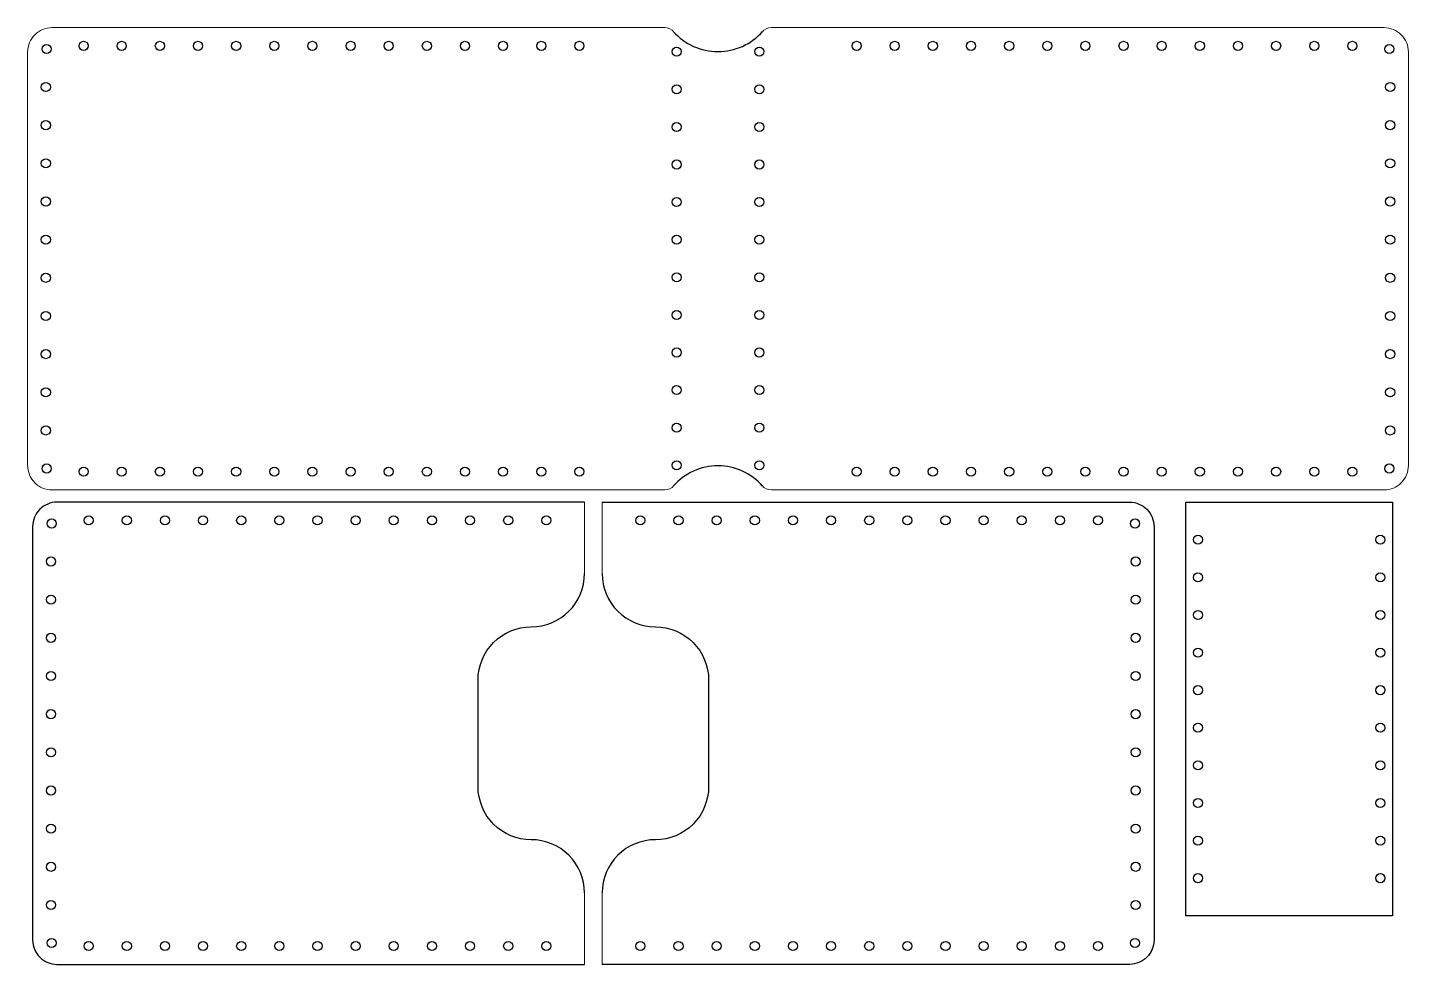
# Model space of a CAD drawing. Header units: millimetres. Extents: x 38 to 265, y 51 to 205.
import ezdxf

# ---------------------------------------------------------------- set-up
doc = ezdxf.new("R2010")
doc.units = ezdxf.units.MM
doc.layers.add('PDF _карман', color=7, linetype='Continuous')

msp = doc.modelspace()

# ---------------------------------------------------------------- linework, layer by layer
for p, q in [((228.81, 58.52), (228.81, 126.52)), ((228.81, 126.52), (262.81, 126.52)), ((262.81, 126.52), (262.81, 58.52)), ((262.81, 58.52), (228.81, 58.52))]:
    msp.add_line(p, q)
for points in [[(129.88, 126.52), (43.11, 126.52, 0.414214), (39.11, 122.52), (39.11, 54.53, 0.414214), (43.11, 50.53), (129.88, 50.53)], [(132.81, 126.52), (219.58, 126.52, -0.414214), (223.58, 122.52), (223.58, 54.53, -0.414214), (219.58, 50.53), (132.81, 50.53)], [(129.88, 62.28, 0.414214), (121.13, 71.02, -0.414214), (112.38, 79.77), (112.38, 97.27, -0.414214), (121.13, 106.02, 0.414214), (129.88, 114.77)], [(132.81, 114.77, 0.414214), (141.56, 106.02, -0.414214), (150.31, 97.27), (150.31, 79.77, -0.414214), (141.56, 71.02, 0.414214), (132.81, 62.28)]]:
    msp.add_lwpolyline(points, format="xyb")
for centre in [(47.49, 201.54), (53.76, 201.54), (60.04, 201.54), (66.31, 201.54), (72.59, 201.54), (78.86, 201.54), (85.13, 201.54), (91.41, 201.54), (97.68, 201.54), (103.96, 201.54), (110.23, 201.54), (116.5, 201.54), (122.78, 201.54), (129.05, 201.54), (174.66, 201.54), (180.93, 201.54), (187.2, 201.54), (193.48, 201.54), (199.75, 201.54), (206.02, 201.54), (212.3, 201.54), (218.57, 201.54), (224.85, 201.54), (231.12, 201.54), (237.39, 201.54), (243.67, 201.54), (249.94, 201.54), (256.22, 201.54), (41.41, 201.03), (145.05, 200.59), (158.65, 200.59), (262.3, 201.03), (41.28, 194.78), (262.43, 194.78), (145.05, 194.41), (158.65, 194.41), (41.28, 188.5), (145.05, 188.22), (158.65, 188.22), (262.43, 188.5), (41.28, 182.23), (145.05, 182.04), (158.65, 182.04), (262.43, 182.23), (41.28, 175.95), (145.05, 175.86), (158.65, 175.86), (262.43, 175.95), (41.28, 169.68), (145.05, 169.68), (158.65, 169.68), (262.43, 169.68), (41.28, 163.41), (145.05, 163.49), (158.65, 163.49), (262.43, 163.41), (41.28, 157.13), (145.05, 157.31), (158.65, 157.31), (262.43, 157.13), (41.28, 150.86), (145.05, 151.13), (158.65, 151.13), (262.43, 150.86), (145.05, 144.95), (158.65, 144.95), (41.28, 144.58), (262.43, 144.58), (41.28, 138.31), (145.05, 138.76), (158.65, 138.76), (262.43, 138.31), (41.41, 132.06), (47.49, 131.54), (53.76, 131.54), (60.04, 131.54), (66.31, 131.54), (72.59, 131.54), (78.86, 131.54), (85.13, 131.54), (91.41, 131.54), (97.68, 131.54), (103.96, 131.54), (110.23, 131.54), (116.5, 131.54), (122.78, 131.54), (129.05, 131.54), (145.05, 132.58), (158.65, 132.58), (174.66, 131.54), (180.93, 131.54), (187.2, 131.54), (193.48, 131.54), (199.75, 131.54), (206.02, 131.54), (212.3, 131.54), (218.57, 131.54), (224.85, 131.54), (231.12, 131.54), (237.39, 131.54), (243.67, 131.54), (249.94, 131.54), (256.22, 131.54), (262.3, 132.06), (42.24, 123.01), (48.32, 123.52), (54.6, 123.52), (60.87, 123.52), (67.14, 123.52), (73.42, 123.52), (79.69, 123.52), (85.97, 123.52), (92.24, 123.52), (98.51, 123.52), (104.79, 123.52), (111.06, 123.52), (117.34, 123.52), (123.61, 123.52), (139.08, 123.52), (145.36, 123.52), (151.63, 123.52), (157.91, 123.52), (164.18, 123.52), (170.45, 123.52), (176.73, 123.52), (183, 123.52), (189.28, 123.52), (195.55, 123.52), (201.82, 123.52), (208.1, 123.52), (214.37, 123.52), (220.46, 123.01), (230.81, 120.34), (260.81, 120.34), (42.11, 116.76), (220.58, 116.76), (230.81, 114.16), (260.81, 114.16), (42.11, 110.48), (220.58, 110.48), (230.81, 107.98), (260.81, 107.98), (42.11, 104.21), (220.58, 104.21), (230.81, 101.79), (260.81, 101.79), (42.11, 97.93), (220.58, 97.93), (230.81, 95.61), (260.81, 95.61), (42.11, 91.66), (220.58, 91.66), (230.81, 89.43), (260.81, 89.43), (42.11, 85.39), (220.58, 85.39), (230.81, 83.25), (260.81, 83.25), (42.11, 79.11), (220.58, 79.11), (230.81, 77.06), (260.81, 77.06), (42.11, 72.84), (220.58, 72.84), (230.81, 70.88), (260.81, 70.88), (42.11, 66.57), (220.58, 66.57), (230.81, 64.7), (260.81, 64.7), (42.11, 60.29), (220.58, 60.29), (42.24, 54.04), (220.46, 54.04), (48.32, 53.53), (54.6, 53.53), (60.87, 53.53), (67.14, 53.53), (73.42, 53.53), (79.69, 53.53), (85.97, 53.53), (92.24, 53.53), (98.51, 53.53), (104.79, 53.53), (111.06, 53.53), (117.34, 53.53), (123.61, 53.53), (139.08, 53.53), (145.36, 53.53), (151.63, 53.53), (157.91, 53.53), (164.18, 53.53), (170.45, 53.53), (176.73, 53.53), (183, 53.53), (189.28, 53.53), (195.55, 53.53), (201.82, 53.53), (208.1, 53.53), (214.37, 53.53)]:
    msp.add_circle(centre, 0.75)
for centre, start, end in [((151.85, 210.34), 221.1052, 318.8948), ((151.85, 122.75), 41.1052, 138.8948)]:
    msp.add_arc(centre, 9.75, start, end)
at = {"layer": 'PDF _карман', "lineweight": 15}
for points in [[(144.6, 203.82, 0.224113), (143.08, 204.54), (42.28, 204.54, 0.414214), (38.28, 200.54), (38.28, 132.54, 0.414214), (42.28, 128.54), (143.08, 128.54, 0.224113), (144.6, 129.26)], [(159.1, 203.82, -0.224113), (160.63, 204.54), (261.43, 204.54, -0.414214), (265.43, 200.54), (265.43, 132.54, -0.414214), (261.43, 128.54), (160.63, 128.54, -0.224113), (159.1, 129.26)], [(129.88, 62.32), (129.88, 50.53), (43.11, 50.53, -0.414214), (39.11, 54.53), (39.11, 122.52, -0.414214), (43.11, 126.52), (129.88, 126.52), (129.88, 114.73)], [(132.81, 62.32), (132.81, 50.53), (219.58, 50.53, 0.414214), (223.58, 54.53), (223.58, 122.52, 0.414214), (219.58, 126.52), (132.81, 126.52), (132.81, 114.73)]]:
    msp.add_lwpolyline(points, format="xyb", dxfattribs=at)

doc.saveas('drawing.dxf')
